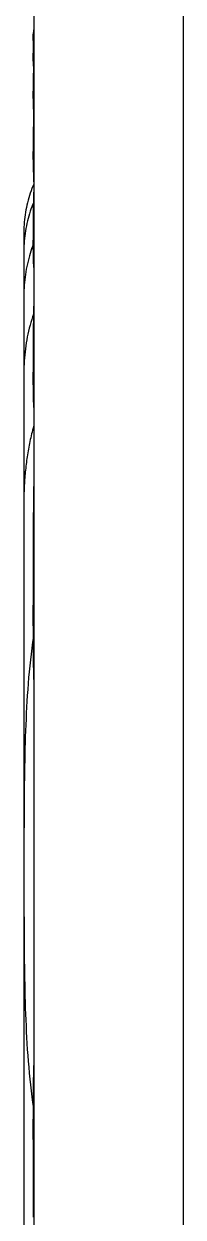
# Model space of a CAD drawing. Header units: inches. Extents: x 17 to 3130, y 15 to 659.
# Drawn here: x 1717.4 to 1725.4, y 227.7 to 287.5 of the extents above; entities that cross this region are included whole.
import ezdxf

# ---------------------------------------------------------------- set-up
doc = ezdxf.new("R2010")
doc.units = ezdxf.units.IN
doc.header["$MEASUREMENT"] = 0
doc.layers.add('Sichtbare Kanten(DIN)', color=7, linetype='Continuous', lineweight=25)

msp = doc.modelspace()

# ---------------------------------------------------------------- linework, layer by layer
at = {"layer": 'Sichtbare Kanten(DIN)'}
for p, q in [((1725.36406, 307.45861), (1725.36406, 182.45861)), ((1717.86406, 293.71879), (1717.86406, 196.19842)), ((1717.83731, 287.12301), (1717.83731, 287.02682)), ((1717.83731, 287.02682), (1717.83731, 286.95602)), ((1717.83731, 286.401), (1717.83731, 286.07776)), ((1717.83731, 286.07776), (1717.83731, 285.88913)), ((1717.83731, 284.7416), (1717.83731, 284.1685)), ((1717.83731, 284.1685), (1717.83731, 283.84836)), ((1717.83731, 282.01912), (1717.83731, 281.14737)), ((1717.83731, 281.14737), (1717.83731, 280.66713)), ((1717.83731, 277.97157), (1717.83731, 276.69844)), ((1717.36406, 277.10557), (1717.36406, 276.98273)), ((1717.36406, 276.98273), (1717.36406, 276.14851)), ((1717.36406, 276.14851), (1717.36406, 275.72949)), ((1717.36406, 275.72949), (1717.36406, 273.90291)), ((1717.36406, 273.90291), (1717.36406, 273.13182)), ((1717.36406, 273.13182), (1717.36406, 270.02482)), ((1717.83731, 272.01061), (1717.83731, 270.07409)), ((1717.36406, 270.02482), (1717.36406, 268.7534)), ((1717.36406, 268.7534), (1717.36406, 263.51764)), ((1717.36406, 263.51764), (1717.36406, 261.21392)), ((1717.83731, 262.26021), (1717.83731, 258.36525)), ((1717.36406, 261.21392), (1717.36406, 228.7033)), ((1717.83731, 231.55197), (1717.83731, 227.65701)), ((1717.36406, 228.7033), (1717.36406, 226.39957))]:
    msp.add_line(p, q, dxfattribs=at)
for centre, major_axis, ratio, start_param, end_param in [((1738.51893, 286.4011), (0, -20.70076), 0.99907556, 4.6615153, 4.71239371), ((1740.19869, 284.7421), (0.00001, -22.38212), 0.99907359, 4.66346331, 4.71241053)]:
    msp.add_ellipse(centre, major_axis=major_axis, ratio=ratio, start_param=start_param, end_param=end_param, dxfattribs=at)
for points in [[(1717.8397, 286.71621), (1717.8381, 286.81974), (1717.83731, 286.92328), (1717.83731, 287.02682)], [(1717.83731, 286.95602), (1717.83731, 286.86412), (1717.83793, 286.77221), (1717.83919, 286.68032)], [(1717.84757, 285.4201), (1717.84073, 285.63924), (1717.83731, 285.8585), (1717.83731, 286.07776)], [(1717.83731, 285.88913), (1717.83731, 285.70041), (1717.83982, 285.51169), (1717.84484, 285.32305)], [(1717.86406, 279.50842), (1717.86403, 279.50834), (1717.86399, 279.50825), (1717.86395, 279.50816)], [(1717.86406, 267.39323), (1717.85941, 267.37626), (1717.85473, 267.3593), (1717.85002, 267.34236)], [(1717.86406, 254.64728), (1717.84879, 255.88598), (1717.83731, 257.12527), (1717.83731, 258.36525)], [(1717.84275, 256.81232), (1717.84258, 256.81115), (1717.84241, 256.80998), (1717.84224, 256.80881)], [(1717.83731, 231.55197), (1717.83731, 232.79195), (1717.84879, 234.03124), (1717.86406, 235.26994)], [(1717.84224, 233.1084), (1717.84241, 233.10723), (1717.84258, 233.10607), (1717.84275, 233.1049)]]:
    msp.add_open_spline(points, degree=3, dxfattribs=at)
for points, knots in [([(1717.86406, 287.13839), (1717.86406, 287.13821), (1717.86407, 287.13809), (1717.86408, 287.13801), (1717.86408, 287.138), (1717.86408, 287.138)], [0.257491602359, 0.257491602359, 0.257491602359, 0.257491602359, 0.258023673083, 0.258023673083, 0.258221774968, 0.258221774968, 0.258221774968, 0.258221774968]), ([(1717.86406, 285.2792), (1717.86406, 285.27918), (1717.86406, 285.27916), (1717.86406, 285.27878), (1717.86407, 285.2785), (1717.86409, 285.27819), (1717.8641, 285.27812), (1717.86411, 285.27811)], [0.3349105429, 0.3349105429, 0.3349105429, 0.3349105429, 0.33496094966, 0.33496094966, 0.33581064189, 0.33581064189, 0.33645590267, 0.33645590267, 0.33645590267, 0.33645590267]), ([(1717.86093, 283.12105), (1717.85833, 283.17883), (1717.85594, 283.23662), (1717.84282, 283.58562), (1717.83731, 283.87704), (1717.83731, 284.1685)], [0.328043202, 0.328043202, 0.328043202, 0.328043202, 0.345171229, 0.345171229, 0.431464036, 0.431464036, 0.431464036, 0.431464036]), ([(1717.83731, 283.84836), (1717.83731, 283.55424), (1717.84283, 283.26016), (1717.85395, 282.96204), (1717.85412, 282.95776), (1717.85428, 282.95348)], [1.3203854687, 1.3203854687, 1.3203854687, 1.3203854687, 1.4074834485, 1.4074834485, 1.4087520498, 1.4087520498, 1.4087520498, 1.4087520498]), ([(1717.86406, 283.19148), (1717.86048, 283.11337), (1717.85727, 283.03524), (1717.85155, 282.87896), (1717.84905, 282.80081), (1717.84478, 282.64449), (1717.84299, 282.56632), (1717.84015, 282.40998), (1717.83908, 282.33181), (1717.83766, 282.17546), (1717.83731, 282.09729), (1717.83731, 282.01912)], [1.414275428, 1.414275428, 1.414275428, 1.414275428, 1.437452198, 1.437452198, 1.460628968, 1.460628968, 1.483805738, 1.483805738, 1.506982509, 1.506982509, 1.530159279, 1.530159279, 1.530159279, 1.530159279]), ([(1717.86406, 279.93749), (1717.86033, 280.02228), (1717.85698, 280.10709), (1717.84293, 280.5102), (1717.83731, 280.82875), (1717.83731, 281.14737)], [0.352864339, 0.352864339, 0.352864339, 0.352864339, 0.378055522, 0.378055522, 0.472569402, 0.472569402, 0.472569402, 0.472569402]), ([(1717.83731, 280.66713), (1717.83731, 280.34367), (1717.84295, 280.0203), (1717.85631, 279.63225), (1717.85877, 279.56732), (1717.86145, 279.50239)], [1.701589043, 1.701589043, 1.701589043, 1.701589043, 1.797565628, 1.797565628, 1.816857262, 1.816857262, 1.816857262, 1.816857262]), ([(1717.86395, 279.50816), (1717.79825, 279.35709), (1717.73876, 279.20332), (1717.63255, 278.89142), (1717.58584, 278.73328), (1717.50554, 278.41371), (1717.47195, 278.25228), (1717.4181, 277.92719), (1717.39785, 277.76353), (1717.37083, 277.43511), (1717.36406, 277.27034), (1717.36406, 277.10557)], [0, 0, 0, 0, 0.046967733, 0.046967733, 0.093935466, 0.093935466, 0.140903199, 0.140903199, 0.187870932, 0.187870932, 0.234838665, 0.234838665, 0.234838665, 0.234838665]), ([(1717.86406, 279.28119), (1717.86047, 279.1939), (1717.85724, 279.10661), (1717.85152, 278.932), (1717.84902, 278.84469), (1717.84475, 278.67007), (1717.84297, 278.58275), (1717.84013, 278.40812), (1717.83907, 278.32081), (1717.83766, 278.14619), (1717.83731, 278.05888), (1717.83731, 277.97157)], [1.895576622, 1.895576622, 1.895576622, 1.895576622, 1.921523668, 1.921523668, 1.947470713, 1.947470713, 1.973417759, 1.973417759, 1.999364804, 1.999364804, 2.025311849, 2.025311849, 2.025311849, 2.025311849]), ([(1717.84284, 278.56959), (1717.78491, 278.42918), (1717.73206, 278.28668), (1717.63138, 277.98195), (1717.5848, 277.81932), (1717.50477, 277.49087), (1717.47133, 277.32507), (1717.41776, 276.99133), (1717.39763, 276.8234), (1717.37078, 276.48648), (1717.36406, 276.31749), (1717.36406, 276.14851)], [0.004907346, 0.004907346, 0.004907346, 0.004907346, 0.048308931, 0.048308931, 0.096617862, 0.096617862, 0.144926793, 0.144926793, 0.193235724, 0.193235724, 0.241544655, 0.241544655, 0.241544655, 0.241544655]), ([(1717.83798, 276.48078), (1717.78061, 276.33165), (1717.7284, 276.18058), (1717.62847, 275.85602), (1717.58213, 275.6821), (1717.50274, 275.33137), (1717.46967, 275.15456), (1717.41681, 274.79906), (1717.39701, 274.62037), (1717.37064, 274.26208), (1717.36406, 274.08248), (1717.36406, 273.90291)], [0.005808702, 0.005808702, 0.005808702, 0.005808702, 0.051675346, 0.051675346, 0.103350693, 0.103350693, 0.155026039, 0.155026039, 0.206701386, 0.206701386, 0.258376732, 0.258376732, 0.258376732, 0.258376732]), ([(1717.86406, 275.31338), (1717.86058, 275.4045), (1717.85742, 275.49564), (1717.84317, 275.95708), (1717.83731, 276.32768), (1717.83731, 276.69844)], [0.413923063, 0.413923063, 0.413923063, 0.413923063, 0.441069851, 0.441069851, 0.551337313, 0.551337313, 0.551337313, 0.551337313]), ([(1717.86406, 273.59215), (1717.86044, 273.48669), (1717.85719, 273.38123), (1717.85145, 273.17032), (1717.84895, 273.06486), (1717.84468, 272.85396), (1717.84291, 272.74852), (1717.8401, 272.53765), (1717.83905, 272.43223), (1717.83765, 272.2214), (1717.83731, 272.116), (1717.83731, 272.01061)], [2.696405213, 2.696405213, 2.696405213, 2.696405213, 2.727832041, 2.727832041, 2.759258869, 2.759258869, 2.790685698, 2.790685698, 2.822112526, 2.822112526, 2.853539354, 2.853539354, 2.853539354, 2.853539354]), ([(1717.84724, 272.98036), (1717.78376, 272.79684), (1717.72678, 272.61121), (1717.62326, 272.22836), (1717.57731, 272.03098), (1717.49897, 271.63383), (1717.46657, 271.43404), (1717.415, 271.033), (1717.39583, 270.83173), (1717.37036, 270.42857), (1717.36406, 270.22666), (1717.36406, 270.02482)], [0.00252849, 0.00252849, 0.00252849, 0.00252849, 0.058681424, 0.058681424, 0.117362847, 0.117362847, 0.176044271, 0.176044271, 0.234725695, 0.234725695, 0.293407118, 0.293407118, 0.293407118, 0.293407118]), ([(1717.86406, 268.30194), (1717.8614, 268.39245), (1717.85892, 268.48296), (1717.84402, 269.07332), (1717.83731, 269.57357), (1717.83731, 270.07409)], [0.570225777, 0.570225777, 0.570225777, 0.570225777, 0.59727205, 0.59727205, 0.746590063, 0.746590063, 0.746590063, 0.746590063]), ([(1717.85002, 267.34236), (1717.78064, 267.09275), (1717.71967, 266.84113), (1717.61327, 266.33519), (1717.56783, 266.08088), (1717.49127, 265.57061), (1717.46016, 265.31465), (1717.41116, 264.80192), (1717.39327, 264.54515), (1717.36972, 264.03142), (1717.36406, 263.77446), (1717.36406, 263.51764)], [0, 0, 0, 0, 0.075721594, 0.075721594, 0.151443187, 0.151443187, 0.227164781, 0.227164781, 0.302886374, 0.302886374, 0.378607968, 0.378607968, 0.378607968, 0.378607968]), ([(1717.86406, 264.63785), (1717.86031, 264.4793), (1717.85699, 264.32075), (1717.85117, 264.00367), (1717.84866, 263.84514), (1717.84443, 263.52809), (1717.84269, 263.36958), (1717.83996, 263.05257), (1717.83895, 262.89408), (1717.83763, 262.57712), (1717.83731, 262.41866), (1717.83731, 262.26021)], [3.229028943, 3.229028943, 3.229028943, 3.229028943, 3.276445875, 3.276445875, 3.323862806, 3.323862806, 3.371279738, 3.371279738, 3.418696669, 3.418696669, 3.4661136, 3.4661136, 3.4661136, 3.4661136]), ([(1717.84224, 256.80881), (1717.72663, 256.0205), (1717.64371, 255.22914), (1717.51939, 253.6466), (1717.47805, 252.85526), (1717.39034, 250.48267), (1717.37802, 248.90281), (1717.36594, 245.74677), (1717.36594, 244.16998), (1717.37803, 241.01383), (1717.39034, 239.43439), (1717.47808, 237.06131), (1717.51945, 236.26958), (1717.64379, 234.68724), (1717.72664, 233.89658), (1717.84224, 233.1084)], [0, 0, 0, 0, 0.23653158, 0.23653158, 0.47306315, 0.47306315, 0.9461263, 0.9461263, 1.41918945, 1.41918945, 1.8922526, 1.8922526, 2.12878418, 2.12878418, 2.36531575, 2.36531575, 2.36531575, 2.36531575])]:
    msp.add_open_spline(points, degree=3, knots=knots, dxfattribs=at)

doc.saveas('drawing.dxf')
